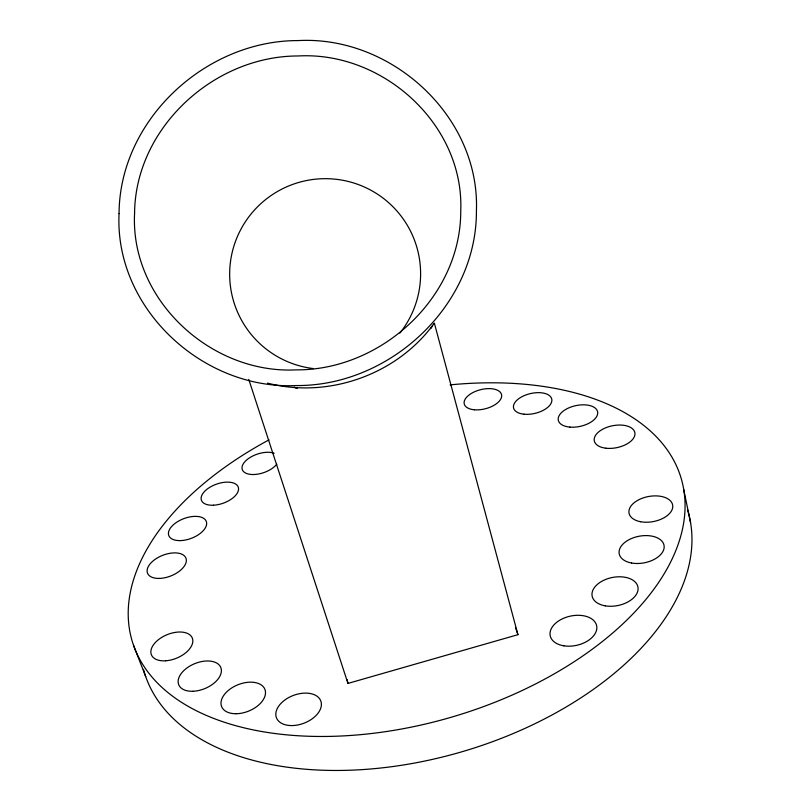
<?xml version="1.0" encoding="UTF-8"?>
<svg xmlns="http://www.w3.org/2000/svg" width="811" height="811" viewBox="0 0 811 811"><rect width="100%" height="100%" fill="white"/><g stroke="black" fill="none" stroke-linecap="round" stroke-linejoin="round"><path stroke-width="1.22" d="M430.712 328.627L432.466 325.971M433.388 324.562L434.351 323.113L517.935 634.678L347.949 683.42L248.764 379.386M433.814 323.842C396.873 374.652 328.283 398.941 267.549 383.127M296.309 387.861L294.19 387.334A115.578 103.727 -15 0 0 297.475 388.094M133.511 645.272L145.716 676.607M515.472 627.501L517.935 634.678M683.724 489.591L690.577 522.639M347.209 679.689L347.949 683.42M276.815 464.145A19.2 9.803 -18.7 0 1 250.041 474.344A19.2 9.803 -18.7 0 1 246.554 460.06A19.2 9.803 -18.7 0 1 274.159 453.258M450.125 384.87A286.293 163.781 -16.5 0 1 656.616 585.39A286.293 163.781 -16.5 0 1 215.838 719.235A286.293 163.781 -16.5 0 1 269.019 439.866M687.515 509.764A283.505 166.731 -16.5 0 1 462.3 751.655A283.505 166.731 -16.5 0 1 143.496 669.43M313.381 368.579A95.516 95.252 -24.9 0 1 234.105 245.429A95.516 95.252 -24.9 0 1 369.988 189.754A95.516 95.252 -24.9 0 1 399.853 333.149M119.055 213.617C114.432 308.454 202.892 390.132 296.208 385.549C389.706 386.35 476.969 305.656 476.412 210.779C480.021 116.186 391.287 35.572 298.286 40.58C205.72 40.327 119.511 119.744 119.055 213.617M134.565 213.577C130.247 300.08 211.235 374.236 296.218 369.867C381.332 370.434 461.013 297.282 460.749 210.83C464.216 124.519 382.995 51.255 298.266 55.969C213.942 55.858 135.133 127.945 134.565 213.577M165.647 660.793A22.11 12.672 -22.4 0 0 192.308 638.075A22.11 12.672 -22.4 0 0 157.547 640.406A22.11 12.672 -22.4 0 0 165.647 660.793M213.465 505.212A19.555 10.107 -19.6 0 0 238.272 487.168A19.555 10.107 -19.6 0 0 207.778 488.648A19.555 10.107 -19.6 0 0 213.465 505.212M605.878 448.209A20.701 11.161 -11.5 0 0 634.901 432.871A20.701 11.161 -11.5 0 0 602.928 429.09A20.701 11.161 -11.5 0 0 605.878 448.209M605.229 605.837A23.357 14.304 -11.3 0 0 638.014 587.478A23.357 14.304 -11.3 0 0 601.833 581.274A23.357 14.304 -11.3 0 0 605.229 605.837M236.082 713.731A23.296 14.223 -21.8 0 0 265.085 689.877A23.296 14.223 -21.8 0 0 228.57 690.232A23.296 14.223 -21.8 0 0 236.082 713.731M159.676 578.415A20.63 11.09 -21.4 0 0 186.114 558.678A20.63 11.09 -21.4 0 0 154.384 559.884A20.63 11.09 -21.4 0 0 159.676 578.415M523.906 414.188A19.606 10.148 -13.2 0 0 551.855 399.701A19.606 10.148 -13.2 0 0 522.213 396.569A19.606 10.148 -13.2 0 0 523.906 414.188M640.558 521.726A22.191 12.763 -10.5 0 0 672.765 505.902A22.191 12.763 -10.5 0 0 639.19 499.556A22.191 12.763 -10.5 0 0 640.558 521.726M474.476 409.788A19.231 9.833 -14.2 0 0 501.654 395.2A19.231 9.833 -14.2 0 0 472.549 392.747A19.231 9.833 -14.2 0 0 474.476 409.788M563.898 645.82A23.752 14.933 -12.4 0 0 596.714 626.102A23.752 14.933 -12.4 0 0 559.661 620.283A23.752 14.933 -12.4 0 0 563.898 645.82M291.037 725.571A23.712 14.862 -20.7 0 0 321.014 701.637A23.712 14.862 -20.7 0 0 283.769 700.826A23.712 14.862 -20.7 0 0 291.037 725.571M631.597 563.016A22.82 13.554 -10.6 0 0 664.128 545.955A22.82 13.554 -10.6 0 0 629.103 539.639A22.82 13.554 -10.6 0 0 631.597 563.016M569.91 427.103A20.103 10.594 -12.3 0 0 597.606 411.816A20.103 10.594 -12.3 0 0 566.321 409.109A20.103 10.594 -12.3 0 0 569.91 427.103M180.174 540.613A20.042 10.543 -20.6 0 0 206.511 522.132A20.042 10.543 -20.6 0 0 175.946 522.74A20.042 10.543 -20.6 0 0 180.174 540.613M193.008 691.266A22.749 13.463 -22.4 0 0 220.947 667.879A22.749 13.463 -22.4 0 0 185.324 669.237A22.749 13.463 -22.4 0 0 193.008 691.266"/></g></svg>
